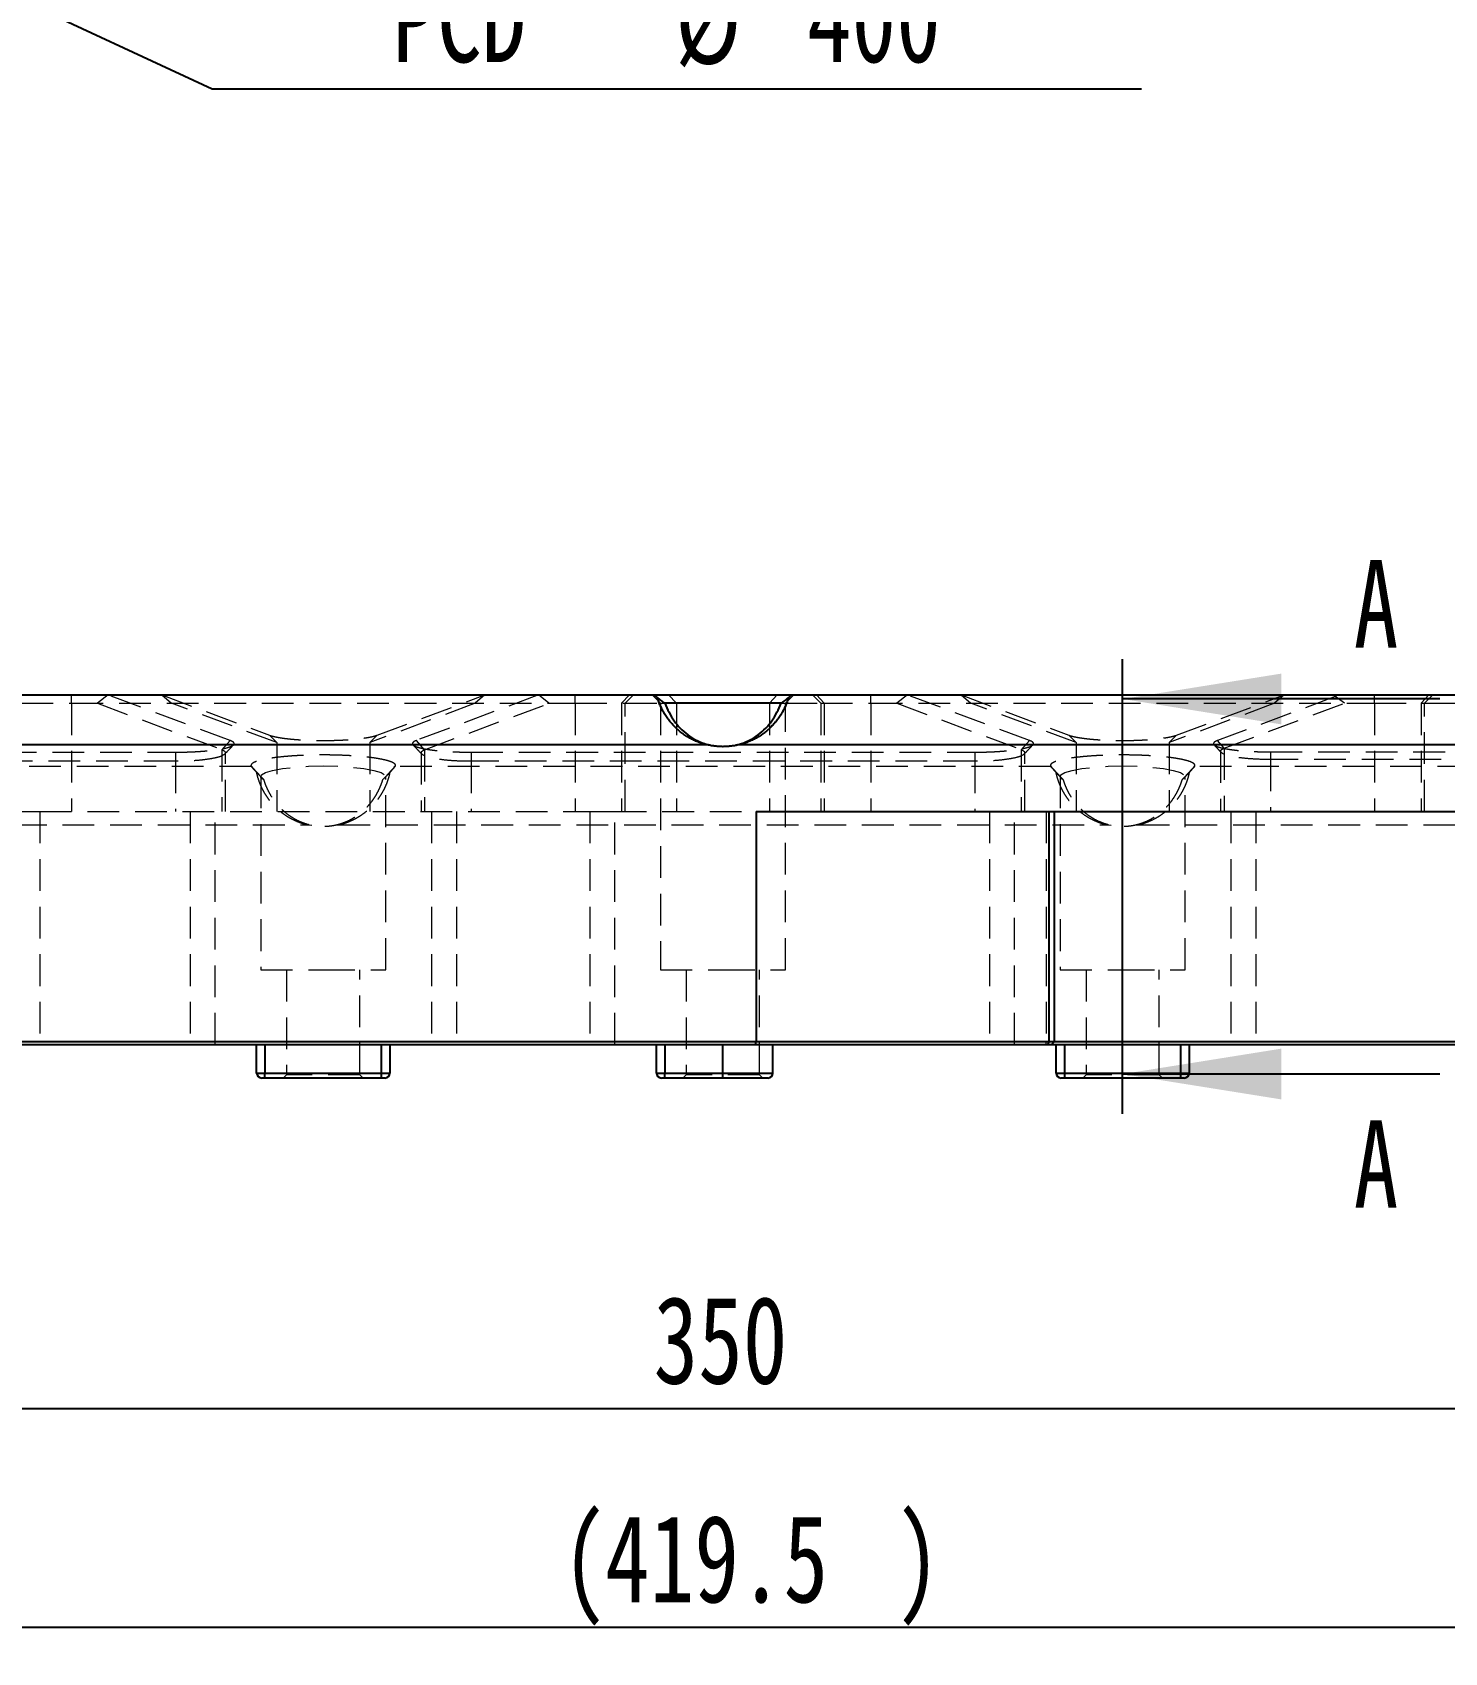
# Model space of a CAD drawing. Header units: millimetres. Extents: x 0 to 420, y 0 to 298.
# Drawn here: x 156.1 to 212.6, y 115.5 to 180.3 of the extents above; entities that cross this region are included whole.
import ezdxf

# ---------------------------------------------------------------- set-up
doc = ezdxf.new("R2010")
doc.units = ezdxf.units.MM
doc.linetypes.add('HIDDEN', pattern=[1.905, 1.27, -0.635])
for name, color, linetype in [('레이어10', 30, 'Continuous'), ('절단면', 230, 'Continuous'), ('치수선', 104, 'Continuous')]:
    doc.layers.add(name, color=color, linetype=linetype)
doc.styles.add('SLDTEXTSTYLE3', font='TXT', dxfattribs={"width": 0.75})
doc.dimstyles.new('SLDDIMSTYLE0', dxfattribs={"dimtxt": 3.5, "dimasz": 3.302, "dimexe": 0, "dimexo": 0.0625, "dimgap": 0.875, "dimtad": 1, "dimdec": 3, "dimlfac": 1.5, "dimrnd": 1e-09, "dimzin": 12, "dimdsep": 46, "dimtxsty": 'SLDTEXTSTYLE3', "dimsah": 1, "dimcen": 0.09, "dimadec": 0, "dimazin": 3, "dimtfac": 1, "dimtdec": 3, "dimtofl": 0, "dimtmove": 0, "dimatfit": 3, "dimfxl": 1, "dimfrac": 2, "dimtolj": 1, "dimtzin": 12, "dimarcsym": 0})
doc.dimstyles.new('SLDDIMSTYLE3', dxfattribs={"dimtxt": 3.5, "dimasz": 3.302, "dimexe": 0, "dimexo": 0.0625, "dimgap": 0.875, "dimtad": 0, "dimtih": 1, "dimtoh": 1, "dimdec": 3, "dimlfac": 1.5, "dimrnd": 1e-09, "dimzin": 12, "dimdsep": 46, "dimtxsty": 'SLDTEXTSTYLE3', "dimblk1": 'NONE', "dimsah": 1, "dimcen": 0, "dimadec": 0, "dimazin": 3, "dimtfac": 1, "dimtdec": 3, "dimtmove": 0, "dimatfit": 3, "dimldrblk": 'NONE', "dimfxl": 1, "dimfrac": 2, "dimtolj": 1, "dimtzin": 12, "dimarcsym": 0})

# ---------------------------------------------------------------- blocks, each defined once
blk = doc.blocks.new('_D')
at = {"layer": '치수선', "transparency": 16777216}
for p, q in [((300.423, 150.017), (300.423, 124.246)), ((67.09, 136.472), (67.09, 124.246)), ((300.423, 125.246), (67.09, 125.246))]:
    blk.add_line(p, q, dxfattribs=at)
for points in [[(67.09, 125.246), (70.392, 124.738), (70.392, 125.754)], [(300.423, 125.246), (297.121, 125.754), (297.121, 124.738)]]:
    blk.add_solid(points, dxfattribs=at)
at = {"layer": '치수선', "transparency": 16777216, "insert": (180.979, 129.758), "char_height": 3.5, "attachment_point": 1, "style": 'SLDTEXTSTYLE3'}
blk.add_mtext('350', dxfattribs=at)
blk = doc.blocks.new('_D_1')
at = {"layer": '레이어10', "transparency": 16777216}
for p, q in [((311.423, 148.159), (311.423, 115.493)), ((31.757, 138.959), (31.757, 115.493)), ((311.423, 116.493), (31.757, 116.493))]:
    blk.add_line(p, q, dxfattribs=at)
for points in [[(31.757, 116.493), (35.059, 115.985), (35.059, 117.001)], [(311.423, 116.493), (308.121, 117.001), (308.121, 115.985)]]:
    blk.add_solid(points, dxfattribs=at)
at = {"layer": '레이어10', "transparency": 16777216, "char_height": 3.5, "attachment_point": 1, "style": 'SLDTEXTSTYLE3'}
for s, insert in [('(', (177.318, 121.004)), (')', (190.677, 121.004)), ('419.5', (179.039, 121.004))]:
    blk.add_mtext(s, dxfattribs=dict(at, insert=insert))
blk = doc.blocks.new('SW_SYMBOL_HOLE_DEPTH')
at = {"layer": '치수선', "color": 0}
for p, q in [((0, 875), (800, 875)), ((400, 875), (400, 75)), ((100, 555), (400, 75)), ((700, 555), (400, 75))]:
    blk.add_line(p, q, dxfattribs=at)
blk = doc.blocks.new('_D_20')
at = {"layer": '치수선', "transparency": 16777216}
for p, q in [((118.427, 198.967), (121.087, 197.73)), ((121.087, 197.73), (163.305, 178.093)), ((163.305, 178.093), (200.504, 178.093))]:
    blk.add_line(p, q, dxfattribs=at)
blk.add_solid([(121.087, 197.73), (123.866, 195.877), (124.295, 196.798)], dxfattribs=at)
at = {"layer": '치수선', "transparency": 16777216, "xscale": 0.004470703125, "yscale": 0.004470703125, "zscale": 0.004470703125}
blk.add_blockref('SW_SYMBOL_HOLE_DEPTH', (184.13, 184.189), dxfattribs=at)
at = {"layer": '치수선', "transparency": 16777216, "char_height": 3.5, "attachment_point": 1, "style": 'SLDTEXTSTYLE3'}
for s, insert in [('%%c', (164.892, 193.825)), ('Hole THRU', (177.949, 193.878)), ('4.4', (170.171, 193.878)), ('%%c', (171.093, 188.215)), ('7.5', (176.372, 188.268)), ('17', (189.131, 188.268)), ('PCD', (170.522, 182.659)), ('%%c', (181.838, 182.605)), ('400', (187.117, 182.659))]:
    blk.add_mtext(s, dxfattribs=dict(at, insert=insert))
blk = doc.blocks.new('_None')

msp = doc.modelspace()

# ---------------------------------------------------------------- linework, layer by layer
at = {"color": 7, "linetype": 'Continuous', "lineweight": 25}
for p, q in [((154.513559, 153.826), (181.002886, 153.826)), ((181.002886, 153.826), (186.510456, 153.826)), ((186.510456, 153.826), (300.423338, 153.826)), ((186.083663, 153.492667), (181.429679, 153.492667)), ((183.145972, 151.826), (153.614888, 151.826)), ((300.423338, 151.826), (184.36737, 151.826)), ((185.090004, 149.159333), (185.090004, 139.959333)), ((185.090004, 149.159333), (300.423338, 149.159333)), ((196.816274, 139.959333), (196.816274, 149.159333)), ((197.02581, 139.959333), (197.02581, 149.159333)), ((153.614888, 139.959333), (185.090004, 139.959333)), ((185.064327, 139.826), (153.614888, 139.826)), ((165.090004, 138.692667), (165.090004, 139.826)), ((165.423338, 139.826), (165.423338, 138.692667)), ((170.090004, 138.692667), (170.090004, 139.826)), ((170.423338, 139.826), (170.423338, 138.692667)), ((181.090004, 138.692667), (181.090004, 139.826)), ((181.423338, 139.826), (181.423338, 138.692667)), ((183.756671, 138.692667), (183.756671, 139.826)), ((185.064327, 139.826), (185.090004, 139.959333)), ((196.766755, 139.826), (185.064327, 139.826)), ((185.090004, 139.959333), (196.816274, 139.959333)), ((185.756671, 138.692667), (185.756671, 139.826)), ((196.766755, 139.826), (196.816274, 139.959333)), ((196.892477, 139.826), (196.766755, 139.826)), ((196.816274, 139.959333), (197.02581, 139.959333)), ((196.892477, 139.826), (197.02581, 139.959333)), ((237.00585, 139.826), (196.892477, 139.826)), ((197.02581, 139.959333), (237.00585, 139.959333)), ((197.090004, 138.692667), (197.090004, 139.826)), ((197.423338, 139.826), (197.423338, 138.692667)), ((202.090004, 138.692667), (202.090004, 139.826)), ((202.423338, 139.826), (202.423338, 138.692667)), ((165.090004, 138.692667), (165.423338, 138.692667)), ((165.423338, 138.492667), (165.290004, 138.492667)), ((165.423338, 138.492667), (165.423338, 138.692667)), ((165.423338, 138.692667), (170.090004, 138.692667)), ((170.090004, 138.492667), (165.423338, 138.492667)), ((170.090004, 138.492667), (170.090004, 138.692667)), ((170.090004, 138.692667), (170.423338, 138.692667)), ((170.223338, 138.492667), (170.090004, 138.492667)), ((181.090004, 138.692667), (181.423338, 138.692667)), ((181.423338, 138.492667), (181.290004, 138.492667)), ((181.423338, 138.492667), (181.423338, 138.692667)), ((181.423338, 138.692667), (183.756671, 138.692667)), ((183.756671, 138.492667), (181.423338, 138.492667)), ((183.756671, 138.492667), (183.756671, 138.692667)), ((183.756671, 138.692667), (185.756671, 138.692667)), ((185.556671, 138.492667), (183.756671, 138.492667)), ((197.090004, 138.692667), (197.423338, 138.692667)), ((197.423338, 138.492667), (197.290004, 138.492667)), ((197.423338, 138.692667), (197.423338, 138.492667)), ((197.423338, 138.692667), (202.090004, 138.692667)), ((202.090004, 138.492667), (197.423338, 138.492667)), ((202.090004, 138.492667), (202.090004, 138.692667)), ((202.090004, 138.692667), (202.423338, 138.692667)), ((202.223338, 138.492667), (202.090004, 138.492667))]:
    msp.add_line(p, q, dxfattribs=at)
at = {"color": 7, "linetype": 'HIDDEN', "lineweight": 18}
for p, q in [((157.680457, 153.492667), (157.680457, 153.826)), ((159.141669, 153.825544), (158.723782, 153.492667)), ((159.141669, 153.825544), (159.140935, 153.826)), ((164.029325, 152.003205), (159.141669, 153.825544)), ((161.287741, 153.826), (161.289455, 153.825544)), ((161.289455, 153.825544), (161.681105, 153.492667)), ((161.289455, 153.825544), (165.598443, 152.218959)), ((169.91579, 152.218925), (174.22624, 153.825548)), ((176.374099, 153.825543), (171.484992, 152.00324)), ((174.22624, 153.825548), (173.834561, 153.492667)), ((174.22624, 153.825548), (174.227939, 153.826)), ((176.374834, 153.826), (176.374099, 153.825543)), ((176.792035, 153.492667), (176.374099, 153.825543)), ((177.837048, 153.492667), (177.837048, 153.826)), ((179.700203, 153.492667), (180.010729, 153.826)), ((179.837048, 153.492667), (180.170381, 153.826)), ((180.923338, 153.826), (181.256671, 153.492667)), ((181.893516, 153.492667), (181.58299, 153.826)), ((185.619826, 153.492667), (185.930352, 153.826)), ((186.256671, 153.492667), (186.590004, 153.826)), ((187.342961, 153.826), (187.676294, 153.492667)), ((187.813139, 153.492667), (187.502613, 153.826)), ((189.676294, 153.492667), (189.676294, 153.826)), ((191.139243, 153.825543), (190.721307, 153.492667)), ((191.139243, 153.825543), (191.138508, 153.826)), ((196.02835, 152.00324), (191.139243, 153.825543)), ((193.285403, 153.826), (193.287119, 153.825543)), ((193.287119, 153.825543), (193.678806, 153.492667)), ((193.287119, 153.825543), (197.598046, 152.218743)), ((201.915296, 152.218743), (206.226223, 153.825543)), ((208.26796, 153.759597), (203.549397, 152.00086)), ((206.226223, 153.825543), (205.834536, 153.492667)), ((206.226223, 153.825543), (206.227939, 153.826)), ((208.374834, 153.826), (208.26796, 153.759597)), ((208.636586, 153.492667), (208.26796, 153.759597)), ((209.837048, 153.492667), (209.837048, 153.826)), ((211.700203, 153.492667), (212.010729, 153.826)), ((211.837048, 153.492667), (212.170381, 153.826)), ((155.680457, 153.492667), (157.680457, 153.492667)), ((157.680457, 153.492667), (157.680457, 149.159333)), ((157.680457, 153.492667), (177.837048, 153.492667)), ((158.723782, 153.492667), (163.70117, 151.636873)), ((165.893928, 151.921937), (161.681105, 153.492667)), ((173.834561, 153.492667), (169.620317, 151.921903)), ((171.813139, 151.636896), (176.792035, 153.492667)), ((177.837048, 153.492667), (179.837048, 153.492667)), ((177.837048, 153.492667), (177.837048, 149.159333)), ((179.700203, 153.492667), (179.700203, 149.159333)), ((179.837048, 153.492667), (181.256671, 153.492667)), ((179.837048, 149.159333), (179.837048, 153.492667)), ((181.256671, 153.492667), (181.429679, 153.492667)), ((181.256671, 153.492667), (181.256671, 142.826)), ((181.893516, 153.492667), (181.893516, 149.159333)), ((185.619826, 153.492667), (185.619826, 149.159333)), ((186.083663, 153.492667), (186.256671, 153.492667)), ((186.256671, 153.492667), (187.676294, 153.492667)), ((186.256671, 142.826), (186.256671, 153.492667)), ((187.676294, 153.492667), (189.676294, 153.492667)), ((187.676294, 153.492667), (187.676294, 149.159333)), ((187.813139, 153.492667), (187.813139, 149.159333)), ((189.676294, 153.492667), (189.676294, 149.159333)), ((189.676294, 153.492667), (209.837048, 153.492667)), ((190.721307, 153.492667), (195.700203, 151.636896)), ((197.893516, 151.921729), (193.678806, 153.492667)), ((205.834536, 153.492667), (201.619826, 151.921729)), ((203.813139, 151.694836), (208.636586, 153.492667)), ((209.837048, 153.492667), (211.837048, 153.492667)), ((209.837048, 153.492667), (209.837048, 149.159333)), ((211.700203, 153.492667), (211.700203, 149.159333)), ((211.837048, 153.492667), (213.893516, 153.492667)), ((211.837048, 149.159333), (211.837048, 153.492667)), ((164.029325, 152.003205), (163.70117, 151.636873)), ((165.598443, 152.218959), (165.893928, 151.921937)), ((165.893928, 151.921937), (165.893928, 149.159333)), ((169.91579, 152.218925), (169.620317, 151.921903)), ((169.620317, 151.921903), (169.620317, 149.159333)), ((171.813139, 151.636896), (171.484992, 152.00324)), ((196.02835, 152.00324), (195.700203, 151.636896)), ((197.598046, 152.218743), (197.893516, 151.921729)), ((197.893516, 151.921729), (197.893516, 149.159333)), ((201.915296, 152.218743), (201.619826, 151.921729)), ((201.619826, 151.921729), (201.619826, 149.159333)), ((203.813139, 151.694836), (203.549397, 152.00086)), ((141.675405, 151.536711), (161.837937, 151.536711)), ((161.837937, 151.170378), (141.675405, 151.170378)), ((161.837937, 151.536711), (161.837937, 151.170378)), ((161.837937, 151.170378), (161.837937, 149.159333)), ((163.70117, 151.636873), (163.70117, 149.159333)), ((163.837937, 149.159333), (163.837937, 151.512503)), ((171.676294, 151.512492), (171.676294, 149.159333)), ((171.813139, 151.636896), (171.813139, 149.159333)), ((173.676294, 151.53671), (173.676294, 151.170367)), ((173.676294, 151.53671), (193.837048, 151.53671)), ((173.676294, 151.170367), (173.676294, 149.159333)), ((193.837048, 151.170367), (173.676294, 151.170367)), ((193.837048, 151.53671), (193.837048, 151.170367)), ((193.837048, 151.170367), (193.837048, 149.159333)), ((195.700203, 151.636896), (195.700203, 149.159333)), ((195.837048, 149.159333), (195.837048, 151.512492)), ((203.676294, 151.574089), (203.676294, 149.159333)), ((203.813139, 151.694836), (203.813139, 149.159333)), ((205.676294, 151.548042), (205.676294, 151.242019)), ((205.676294, 151.548042), (225.837048, 151.548042)), ((205.676294, 151.242019), (205.676294, 149.159333)), ((225.837048, 151.242019), (205.676294, 151.242019)), ((164.874373, 150.966426), (138.638969, 150.966426)), ((165.256671, 150.56228), (165.256671, 142.826)), ((170.256671, 142.826), (170.256671, 150.562376)), ((196.874373, 150.966426), (170.638969, 150.966426)), ((197.256671, 150.56228), (197.256671, 142.826)), ((202.256671, 142.826), (202.256671, 150.562376)), ((228.874373, 150.966426), (202.638969, 150.966426)), ((136.36737, 148.626), (167.145972, 148.626)), ((155.411, 149.159333), (156.411, 149.159333)), ((156.411, 149.159333), (156.411, 139.826)), ((156.411, 149.159333), (178.423338, 149.159333)), ((162.423338, 149.159333), (162.423338, 139.826)), ((163.423338, 139.826), (163.423338, 149.159333)), ((167.145972, 148.626), (167.295509, 148.609138)), ((168.217258, 148.608988), (168.36737, 148.626)), ((168.36737, 148.626), (199.145972, 148.626)), ((172.090004, 149.159333), (172.090004, 139.826)), ((173.090004, 149.159333), (173.090004, 139.826)), ((178.423338, 149.159333), (178.423338, 139.826)), ((178.423338, 149.159333), (179.423338, 149.159333)), ((179.423338, 149.159333), (185.090004, 149.159333)), ((179.423338, 139.826), (179.423338, 149.159333)), ((194.423338, 149.159333), (194.423338, 139.826)), ((195.423338, 139.826), (195.423338, 149.159333)), ((196.692477, 149.159333), (196.692477, 139.959333)), ((199.145972, 148.626), (199.295509, 148.609138)), ((200.217258, 148.608988), (200.36737, 148.626)), ((200.36737, 148.626), (231.145972, 148.626)), ((204.090004, 149.159333), (204.090004, 139.826)), ((205.090004, 149.159333), (205.090004, 139.826)), ((165.256671, 142.826), (167.756671, 142.826)), ((166.290004, 142.826), (166.290004, 138.626)), ((167.756671, 142.826), (170.256671, 142.826)), ((169.223338, 138.626), (169.223338, 142.826)), ((181.256671, 142.826), (183.756671, 142.826)), ((182.290004, 142.826), (182.290004, 138.626)), ((183.756671, 142.826), (186.256671, 142.826)), ((185.223338, 138.626), (185.223338, 142.826)), ((197.256671, 142.826), (199.756671, 142.826)), ((198.290004, 142.826), (198.290004, 138.626)), ((199.756671, 142.826), (202.256671, 142.826)), ((201.223338, 138.626), (201.223338, 142.826)), ((165.423338, 138.692667), (165.423338, 139.826)), ((170.090004, 139.826), (170.090004, 138.692667)), ((181.423338, 138.692667), (181.423338, 139.826)), ((183.756671, 138.692667), (183.756671, 139.826)), ((196.692477, 139.826), (196.692477, 139.959333)), ((197.423338, 138.692667), (197.423338, 139.826)), ((202.090004, 139.826), (202.090004, 138.692667)), ((165.423338, 138.692667), (165.090004, 138.692667)), ((165.423338, 138.692667), (165.423338, 138.492667)), ((170.090004, 138.692667), (165.423338, 138.692667)), ((166.290004, 138.626), (166.156671, 138.492667)), ((169.223338, 138.626), (166.290004, 138.626)), ((169.356671, 138.492667), (169.223338, 138.626)), ((170.423338, 138.692667), (170.090004, 138.692667)), ((170.090004, 138.692667), (170.090004, 138.492667)), ((181.423338, 138.692667), (181.090004, 138.692667)), ((181.423338, 138.692667), (181.423338, 138.492667)), ((183.756671, 138.692667), (181.423338, 138.692667)), ((182.290004, 138.626), (182.156671, 138.492667)), ((185.223338, 138.626), (182.290004, 138.626)), ((183.756671, 138.492667), (183.756671, 138.692667)), ((185.756671, 138.692667), (183.756671, 138.692667)), ((185.356671, 138.492667), (185.223338, 138.626)), ((197.423338, 138.692667), (197.090004, 138.692667)), ((197.423338, 138.692667), (197.423338, 138.492667)), ((202.090004, 138.692667), (197.423338, 138.692667)), ((198.290004, 138.626), (198.156671, 138.492667)), ((201.223338, 138.626), (198.290004, 138.626)), ((201.356671, 138.492667), (201.223338, 138.626)), ((202.423338, 138.692667), (202.090004, 138.692667)), ((202.090004, 138.492667), (202.090004, 138.692667))]:
    msp.add_line(p, q, dxfattribs=at)
at = {"color": 7, "linetype": 'HIDDEN', "lineweight": 18, "flags": 128}
for points in [[(165.268324, 150.553736), (165.285481, 150.626094), (165.442913, 150.721807), (165.729126, 150.808645), (166.128191, 150.881776), (166.617896, 150.937129), (167.170984, 150.971624), (167.756671, 150.983339), (168.342358, 150.971624), (168.895446, 150.937129), (169.385151, 150.881776), (169.784216, 150.808645), (170.070429, 150.721807), (170.227861, 150.626094), (170.255249, 150.576563), (170.25375, 150.542039), (170.250164, 150.532021), (170.247749, 150.526834), (170.128985, 150.429552), (170.128985, 150.429552)], [(197.268324, 150.553736), (197.285481, 150.626094), (197.442913, 150.721807), (197.729126, 150.808645), (198.128191, 150.881776), (198.617896, 150.937129), (199.170984, 150.971624), (199.756671, 150.983339), (200.342358, 150.971624), (200.895446, 150.937129), (201.385151, 150.881776), (201.784216, 150.808645), (202.070429, 150.721807), (202.227861, 150.626094), (202.255249, 150.576563), (202.25375, 150.542039), (202.250164, 150.532021), (202.247749, 150.526834), (202.128985, 150.429552), (202.128985, 150.429552)]]:
    msp.add_lwpolyline(points, dxfattribs=at)
at = {"color": 7, "linetype": 'Continuous', "lineweight": 25}
for centre, start, end in [((165.290004, 138.692667), 180, 270), ((170.223338, 138.692667), 270, 0), ((181.290004, 138.692667), 180, 270), ((185.556671, 138.692667), 270, 0), ((197.290004, 138.692667), 180, 270), ((202.223338, 138.692667), 270, 0)]:
    msp.add_arc(centre, 0.2, start, end, dxfattribs=at)
for points in [[(181.129903, 153.728368), (181.087018, 153.760553), (181.044687, 153.793111), (181.002886, 153.826)], [(186.510456, 153.826), (186.468655, 153.793111), (186.426324, 153.760553), (186.383439, 153.728368)]]:
    msp.add_open_spline(points, degree=3, dxfattribs=at)
for points, knots in [([(183.145972, 151.826), (183.11648, 151.833053), (183.057287, 151.84721), (182.969931, 151.872044), (182.883315, 151.89958), (182.768569, 151.940369), (182.627699, 151.99857), (182.464587, 152.07904), (182.307214, 152.170135), (182.156277, 152.271448), (182.012427, 152.382528), (181.876291, 152.502883), (181.748458, 152.631982), (181.629485, 152.769256), (181.51989, 152.914102), (181.420145, 153.065881), (181.3307, 153.223929), (181.251896, 153.387544), (181.195699, 153.527551), (181.156042, 153.641634), (181.138631, 153.699407), (181.129903, 153.728368)], [0, 0, 0, 0, 0.026562029, 0.053312023, 0.080301199, 0.107579424, 0.162871313, 0.219352359, 0.27712221, 0.336252168, 0.396785507, 0.458738621, 0.522102751, 0.586845717, 0.652913657, 0.720233242, 0.788713795, 0.8582492, 0.928719767, 0.964267919, 1, 1, 1, 1]), ([(181.429679, 153.492667), (181.380518, 153.530884), (181.278691, 153.610045), (181.180624, 153.688032), (181.129903, 153.728368)], [0, 0, 0, 0, 0.48278103, 1, 1, 1, 1]), ([(186.383439, 153.728368), (186.374718, 153.699433), (186.357306, 153.64166), (186.317654, 153.527577), (186.261445, 153.387544), (186.182642, 153.223929), (186.093197, 153.065881), (185.993452, 152.914102), (185.883857, 152.769256), (185.764884, 152.631982), (185.637051, 152.502883), (185.500914, 152.382528), (185.357066, 152.271448), (185.206127, 152.170134), (185.04876, 152.079041), (184.908289, 152.009745), (184.79628, 151.961646), (184.707609, 151.927022), (184.625989, 151.898213), (184.539265, 151.870871), (184.456085, 151.847219), (184.396866, 151.833055), (184.36737, 151.826)], [0, 0, 0, 0, 0.035699514, 0.071279427, 0.141749208, 0.211283838, 0.279763628, 0.347082462, 0.413149665, 0.47789191, 0.541255333, 0.603207756, 0.66374042, 0.722869719, 0.780638926, 0.837119342, 0.86885828, 0.892422011, 0.923537346, 0.946663934, 0.973434595, 1, 1, 1, 1]), ([(186.383439, 153.728368), (186.332718, 153.688032), (186.234651, 153.610045), (186.132824, 153.530884), (186.083663, 153.492667)], [0, 0, 0, 0, 0.51721897, 1, 1, 1, 1]), ([(181.429679, 153.492667), (181.537129, 153.251291), (181.741804, 152.791513), (182.29235, 152.231197), (182.846606, 151.909533), (183.20522, 151.829639), (183.299809, 151.808566)], [0, 0, 0, 0, 0.3337553511, 0.6357456266, 0.9039231838, 1, 1, 1, 1]), ([(184.21417, 151.808725), (184.308542, 151.829754), (184.666933, 151.909613), (185.220986, 152.231207), (185.77154, 152.79151), (185.976213, 153.25129), (186.083663, 153.492667)], [0, 0, 0, 0, 0.095879099, 0.364115315, 0.666171646, 1, 1, 1, 1]), ([(184.36737, 151.826), (184.34217, 151.820683), (184.291801, 151.810056), (184.190555, 151.791759), (184.063222, 151.773426), (183.909451, 151.759941), (183.755398, 151.755445), (183.601738, 151.760065), (183.448901, 151.77368), (183.296739, 151.795175), (183.196294, 151.815711), (183.145972, 151.826)], [0, 0, 0, 0, 0.062740762, 0.125403214, 0.250620533, 0.376000448, 0.501247924, 0.625864487, 0.750282782, 0.87489289, 1, 1, 1, 1])]:
    msp.add_open_spline(points, degree=3, knots=knots, dxfattribs=at)
at = {"color": 7, "linetype": 'HIDDEN', "lineweight": 18}
for points, knots in [([(161.837937, 151.536711), (161.869622, 151.536765), (161.933026, 151.536872), (162.028077, 151.537745), (162.138612, 151.539368), (162.264239, 151.542164), (162.450424, 151.548004), (162.678147, 151.558381), (162.938838, 151.575545), (163.183329, 151.597175), (163.407992, 151.622953), (163.609529, 151.652499), (163.784973, 151.685376), (163.931743, 151.721101), (164.047683, 151.759147), (164.13109, 151.798955), (164.180735, 151.839939), (164.195903, 151.881492), (164.179583, 151.91609), (164.14939, 151.943441), (164.118047, 151.963714), (164.078921, 151.983719), (164.045853, 151.996711), (164.029325, 152.003205)], [0, 0, 0, 0, 0.0206817008, 0.0413851346, 0.0621450034, 0.0931964024, 0.1243040321, 0.1864709386, 0.2486907551, 0.3109761257, 0.3733358143, 0.4357742004, 0.4982910376, 0.5608814851, 0.6235364064, 0.6862429149, 0.7489851312, 0.8117451091, 0.8745038751, 0.9058364875, 0.9372709311, 0.9686448555, 1, 1, 1, 1]), ([(163.816055, 151.462051), (163.874991, 151.524077), (163.992818, 151.648081), (164.111044, 151.772232), (164.170134, 151.834284)], [0, 0, 0, 0, 0.500193175, 1, 1, 1, 1]), ([(165.598443, 152.218959), (165.612973, 152.213763), (165.642022, 152.203375), (165.692364, 152.188205), (165.756639, 152.17093), (165.838634, 152.151887), (165.941551, 152.131529), (166.054686, 152.112351), (166.177356, 152.094457), (166.308905, 152.07795), (166.44857, 152.06292), (166.59559, 152.049454), (166.749119, 152.037625), (166.908314, 152.027503), (167.072266, 152.01914), (167.240069, 152.012588), (167.410769, 152.007879), (167.583416, 152.005045), (167.757037, 152.004095), (167.930659, 152.005042), (168.103309, 152.007874), (168.274012, 152.01258), (168.441819, 152.019129), (168.605778, 152.02749), (168.76498, 152.037609), (168.918518, 152.049436), (169.065547, 152.062899), (169.205224, 152.077928), (169.336785, 152.094432), (169.459469, 152.112325), (169.572616, 152.131501), (169.675552, 152.151857), (169.767779, 152.173273), (169.835074, 152.191911), (169.883357, 152.207211), (169.904972, 152.215018), (169.91579, 152.218925)], [0, 0, 0, 0, 0.020934491, 0.041852156, 0.062804575, 0.094172126, 0.125516934, 0.156837869, 0.188134376, 0.219406405, 0.250654498, 0.281879691, 0.313083579, 0.344268198, 0.375436058, 0.406590016, 0.437733269, 0.46886924, 0.500001531, 0.531133819, 0.562269782, 0.593413022, 0.624566962, 0.6557348, 0.686919394, 0.718123253, 0.749348414, 0.780596473, 0.811868467, 0.84316494, 0.87448584, 0.905830615, 0.937198134, 0.968586828, 0.984279256, 1, 1, 1, 1]), ([(171.484992, 152.00324), (171.473814, 151.998926), (171.451444, 151.990294), (171.422485, 151.977097), (171.392693, 151.961528), (171.364933, 151.943489), (171.334655, 151.91614), (171.318329, 151.881522), (171.333466, 151.839966), (171.383094, 151.798979), (171.466486, 151.759168), (171.582417, 151.721119), (171.729182, 151.685391), (171.904624, 151.65251), (172.106163, 151.622962), (172.330833, 151.597181), (172.575334, 151.575548), (172.836037, 151.558381), (173.063656, 151.548013), (173.24985, 151.542162), (173.391105, 151.53904), (173.533477, 151.537071), (173.628693, 151.536831), (173.676294, 151.53671)], [0, 0, 0, 0, 0.020873511, 0.04177365, 0.062734153, 0.094089206, 0.125501187, 0.188259943, 0.251019925, 0.313762156, 0.376468689, 0.439123639, 0.501714117, 0.564230984, 0.626669397, 0.689029107, 0.751314493, 0.81353432, 0.875701231, 0.906730254, 0.937860263, 0.968934926, 1, 1, 1, 1]), ([(171.344084, 151.834291), (171.403175, 151.772238), (171.521403, 151.648082), (171.639232, 151.524075), (171.69817, 151.462047)], [0, 0, 0, 0, 0.499806805, 1, 1, 1, 1]), ([(193.837048, 151.53671), (193.868735, 151.536764), (193.932143, 151.536871), (194.027199, 151.537744), (194.137741, 151.539367), (194.263374, 151.542164), (194.44957, 151.548005), (194.677305, 151.558382), (194.938008, 151.575548), (195.182509, 151.597181), (195.407179, 151.622962), (195.608718, 151.65251), (195.78416, 151.685391), (195.930925, 151.721119), (196.046856, 151.759168), (196.130248, 151.798979), (196.179874, 151.839966), (196.195019, 151.881522), (196.178676, 151.916121), (196.148464, 151.943473), (196.117106, 151.963747), (196.077963, 151.983753), (196.044884, 151.996745), (196.02835, 152.00324)], [0, 0, 0, 0, 0.020681698, 0.041385128, 0.062144997, 0.093196396, 0.12430402, 0.186470922, 0.248690739, 0.310976116, 0.373335817, 0.435774221, 0.498291079, 0.560881548, 0.623536489, 0.686243011, 0.748985234, 0.811745206, 0.874503954, 0.905836553, 0.937270978, 0.968644885, 1, 1, 1, 1]), ([(195.815172, 151.462047), (195.87411, 151.524075), (195.991939, 151.648082), (196.110167, 151.772238), (196.169258, 151.834291)], [0, 0, 0, 0, 0.500193195, 1, 1, 1, 1]), ([(197.598046, 152.218743), (197.61258, 152.213547), (197.641635, 152.20316), (197.691985, 152.187992), (197.75627, 152.170719), (197.838274, 152.151678), (197.941199, 152.131322), (198.054341, 152.112147), (198.177016, 152.094255), (198.308569, 152.07775), (198.448236, 152.062722), (198.595256, 152.049259), (198.748784, 152.037432), (198.907977, 152.027312), (199.071926, 152.018951), (199.239723, 152.012401), (199.410417, 152.007694), (199.583058, 152.004861), (199.756671, 152.003914), (199.930284, 152.004861), (200.102925, 152.007694), (200.273619, 152.012401), (200.441416, 152.018951), (200.605365, 152.027312), (200.764558, 152.037432), (200.918086, 152.049259), (201.065106, 152.062722), (201.204773, 152.07775), (201.336326, 152.094255), (201.459002, 152.112147), (201.572142, 152.131322), (201.675071, 152.151678), (201.767292, 152.173093), (201.834584, 152.19173), (201.882864, 152.207029), (201.904479, 152.214836), (201.915296, 152.218743)], [0, 0, 0, 0, 0.0209344779, 0.0418521322, 0.0628045365, 0.094172066, 0.1255168519, 0.1568377645, 0.1881342508, 0.2194062596, 0.250654334, 0.281879511, 0.3130833859, 0.3442679957, 0.3754358489, 0.4065898029, 0.4377330562, 0.4688690307, 0.5000013273, 0.531133624, 0.5622695985, 0.5934128517, 0.6245668057, 0.6557346589, 0.6869192688, 0.7181231436, 0.7493483207, 0.780596395, 0.8118684039, 0.8431648902, 0.8744858027, 0.9058305887, 0.9371981181, 0.9685868207, 0.9842792508, 1, 1, 1, 1]), ([(203.549397, 152.00086), (203.538548, 151.996674), (203.516836, 151.988295), (203.488728, 151.975486), (203.459812, 151.960375), (203.432868, 151.942866), (203.403479, 151.91632), (203.387633, 151.882719), (203.402325, 151.842385), (203.450494, 151.802603), (203.531436, 151.763962), (203.643958, 151.727031), (203.78641, 151.692353), (203.956696, 151.660439), (204.152312, 151.631759), (204.370378, 151.606736), (204.607693, 151.585739), (204.860733, 151.569077), (205.081661, 151.559013), (205.262382, 151.553334), (205.399485, 151.550304), (205.537674, 151.548393), (205.630091, 151.548159), (205.676294, 151.548042)], [0, 0, 0, 0, 0.0208729763, 0.0417731154, 0.0627341503, 0.0940880013, 0.1255011842, 0.1882599405, 0.2510199223, 0.313762154, 0.3764686861, 0.4391236363, 0.5017141147, 0.5642309818, 0.6266693946, 0.6890291048, 0.7513144912, 0.8135343174, 0.8757012284, 0.9067290625, 0.9378602611, 0.968934333, 1, 1, 1, 1]), ([(203.411558, 151.838082), (203.459, 151.78634), (203.553915, 151.682825), (203.648584, 151.579409), (203.695933, 151.527684)], [0, 0, 0, 0, 0.49984408, 1, 1, 1, 1]), ([(163.810736, 151.463499), (163.78438, 151.439688), (163.727917, 151.388678), (163.50416, 151.317773), (163.183779, 151.254728), (162.781304, 151.207261), (162.32405, 151.176242), (161.999886, 151.172332), (161.837937, 151.170378)], [0, 0, 0, 0, 0.149780044, 0.320867229, 0.491405347, 0.661355946, 0.830816748, 1, 1, 1, 1]), ([(163.70117, 151.636873), (163.75387, 151.610381), (163.834619, 151.569789), (163.826197, 151.527272), (163.823271, 151.512503)], [0, 0, 0, 0, 0.652645771, 1, 1, 1, 1]), ([(170.638969, 150.966426), (170.641657, 150.971265), (170.647035, 150.980944), (170.650715, 150.995509), (170.65126, 151.012502), (170.646008, 151.031926), (170.627797, 151.060947), (170.585616, 151.096916), (170.504551, 151.139064), (170.393886, 151.179765), (170.254814, 151.218579), (170.088827, 151.255088), (169.897714, 151.288899), (169.683533, 151.319647), (169.448589, 151.347001), (169.195412, 151.370666), (168.926727, 151.390387), (168.64543, 151.40595), (168.354554, 151.417188), (168.057233, 151.42398), (167.756671, 151.426252), (167.456109, 151.42398), (167.158788, 151.417188), (166.867912, 151.40595), (166.586615, 151.390387), (166.31793, 151.370666), (166.064753, 151.347001), (165.829809, 151.319647), (165.615628, 151.288899), (165.424515, 151.255088), (165.258528, 151.218579), (165.119455, 151.179765), (165.008793, 151.139064), (164.92772, 151.096916), (164.885583, 151.060965), (164.867311, 151.031943), (164.861545, 151.010103), (164.863004, 150.988228), (164.870582, 150.973697), (164.874373, 150.966426)], [0, 0, 0, 0, 0.010466849, 0.0209343764, 0.0314148495, 0.0471011169, 0.0628269163, 0.094220777, 0.1256002047, 0.1569592254, 0.1882927184, 0.2195966353, 0.2508681954, 0.2821060076, 0.3133101437, 0.3444821106, 0.3756247941, 0.4067423526, 0.4378400418, 0.4689239956, 0.5000009327, 0.5310778697, 0.5621618235, 0.5932595127, 0.6243770712, 0.6555197547, 0.6866917217, 0.7178958577, 0.7491336699, 0.78040523, 0.8117091469, 0.8430426399, 0.8744016606, 0.9057810884, 0.937174949, 0.9528628242, 0.9685870158, 0.9842822084, 1, 1, 1, 1]), ([(171.69096, 151.512492), (171.688038, 151.527272), (171.679629, 151.569801), (171.760422, 151.610404), (171.813139, 151.636896)], [0, 0, 0, 0, 0.347506494, 1, 1, 1, 1]), ([(173.676294, 151.170367), (173.514336, 151.17232), (173.190154, 151.176231), (172.732878, 151.207253), (172.33039, 151.254725), (172.010009, 151.317777), (171.786279, 151.388682), (171.729841, 151.439688), (171.7035, 151.463494)], [0, 0, 0, 0, 0.169190264, 0.33865812, 0.50861584, 0.679161141, 0.850255543, 1, 1, 1, 1]), ([(195.809842, 151.463494), (195.783501, 151.439688), (195.727063, 151.388682), (195.503333, 151.317777), (195.182952, 151.254725), (194.780464, 151.207253), (194.323188, 151.176231), (193.999006, 151.17232), (193.837048, 151.170367)], [0, 0, 0, 0, 0.149744457, 0.320838859, 0.49138416, 0.66134188, 0.830809736, 1, 1, 1, 1]), ([(195.700203, 151.636896), (195.75292, 151.610404), (195.833713, 151.569801), (195.825304, 151.527272), (195.822382, 151.512492)], [0, 0, 0, 0, 0.652493506, 1, 1, 1, 1]), ([(202.638969, 150.966426), (202.641657, 150.971265), (202.647035, 150.980944), (202.650715, 150.995509), (202.65126, 151.012502), (202.646008, 151.031926), (202.627797, 151.060947), (202.585616, 151.096916), (202.504551, 151.139064), (202.393886, 151.179765), (202.254814, 151.218579), (202.088827, 151.255088), (201.897714, 151.288899), (201.683533, 151.319647), (201.448589, 151.347001), (201.195412, 151.370666), (200.926727, 151.390387), (200.64543, 151.40595), (200.354554, 151.417188), (200.057233, 151.42398), (199.756671, 151.426252), (199.456109, 151.42398), (199.158788, 151.417188), (198.867912, 151.40595), (198.586615, 151.390387), (198.31793, 151.370666), (198.064753, 151.347001), (197.829809, 151.319647), (197.615628, 151.288899), (197.424515, 151.255088), (197.258528, 151.218579), (197.119455, 151.179765), (197.008793, 151.139064), (196.92772, 151.096916), (196.885583, 151.060965), (196.867311, 151.031943), (196.861545, 151.010103), (196.863004, 150.988228), (196.870582, 150.973697), (196.874373, 150.966426)], [0, 0, 0, 0, 0.010466849, 0.020934376, 0.031414849, 0.047101117, 0.062826916, 0.094220777, 0.125600205, 0.156959225, 0.188292718, 0.219596635, 0.250868195, 0.282106008, 0.313310144, 0.344482111, 0.375624794, 0.406742353, 0.437840042, 0.468923996, 0.500000933, 0.53107787, 0.562161823, 0.593259513, 0.624377071, 0.655519755, 0.686691722, 0.717895858, 0.74913367, 0.78040523, 0.811709147, 0.84304264, 0.874401661, 0.905781088, 0.937174949, 0.952862824, 0.968587016, 0.984282208, 1, 1, 1, 1]), ([(203.69096, 151.574089), (203.688038, 151.588434), (203.67963, 151.629715), (203.760422, 151.669123), (203.813139, 151.694836)], [0, 0, 0, 0, 0.347495308, 1, 1, 1, 1]), ([(205.676294, 151.242019), (205.514339, 151.243915), (205.190179, 151.24771), (204.732906, 151.277817), (204.330458, 151.323894), (204.009913, 151.385084), (203.784256, 151.454694), (203.727108, 151.505055), (203.699931, 151.529005)], [0, 0, 0, 0, 0.168339328, 0.336938875, 0.505997685, 0.675607472, 0.84573225, 1, 1, 1, 1]), ([(164.862697, 150.999566), (164.92845, 150.92524), (165.059992, 150.77655), (165.191457, 150.627976), (165.257206, 150.553669)], [0, 0, 0, 0, 0.499871541, 1, 1, 1, 1]), ([(164.874373, 150.966426), (164.907496, 150.927654), (164.973109, 150.850852), (165.043, 150.775962), (165.077607, 150.738879)], [0, 0, 0, 0, 0.504834226, 1, 1, 1, 1]), ([(165.384359, 150.429552), (165.350037, 150.462828), (165.280078, 150.530656), (165.1775, 150.633816), (165.111313, 150.703429), (165.077607, 150.738879)], [0, 0, 0, 0, 0.320939508, 0.654186773, 1, 1, 1, 1]), ([(165.077607, 150.738879), (165.084513, 150.707127), (165.098304, 150.643722), (165.131562, 150.518219), (165.181012, 150.363747), (165.253746, 150.182673), (165.339152, 150.007219), (165.436857, 149.838285), (165.546355, 149.676725), (165.667099, 149.523357), (165.798482, 149.378961), (165.939849, 149.24427), (166.090485, 149.119972), (166.22765, 149.022351), (166.338615, 148.952497), (166.450597, 148.887477), (166.590303, 148.815492), (166.745132, 148.74925), (166.868298, 148.704591), (166.961328, 148.674644), (167.050618, 148.64888), (167.114276, 148.633606), (167.145972, 148.626)], [0, 0, 0, 0, 0.035696191, 0.071281909, 0.141870706, 0.21161094, 0.280352839, 0.347960647, 0.414315406, 0.479317685, 0.542889993, 0.604979472, 0.665560922, 0.724639023, 0.757741345, 0.782261533, 0.838476691, 0.893401152, 0.92426664, 0.947188719, 0.973704338, 1, 1, 1, 1]), ([(165.384357, 150.429552), (165.374824, 150.434562), (165.355264, 150.44484), (165.329773, 150.460872), (165.304616, 150.479458), (165.281493, 150.501527), (165.26874, 150.51972), (165.263959, 150.530294), (165.263176, 150.532025)], [0, 0, 0, 0, 0.1505433439, 0.3088848564, 0.4750248338, 0.6964573844, 0.9503160306, 1, 1, 1, 1]), ([(168.36737, 148.626), (168.403591, 148.63475), (168.476386, 148.652335), (168.601536, 148.689512), (168.75156, 148.742079), (168.896606, 148.804191), (169.012508, 148.861592), (169.102496, 148.910223), (169.182676, 148.957339), (169.293078, 149.027608), (169.422858, 149.119973), (169.573493, 149.24427), (169.71486, 149.378961), (169.846243, 149.523357), (169.966987, 149.676725), (170.076485, 149.838285), (170.17419, 150.007219), (170.259596, 150.182673), (170.33233, 150.363747), (170.381773, 150.518201), (170.415037, 150.643704), (170.428826, 150.707109), (170.435735, 150.738879)], [0, 0, 0, 0, 0.030068592, 0.060429201, 0.10658939, 0.161513698, 0.193477312, 0.217740672, 0.250491064, 0.275362982, 0.334440919, 0.395022201, 0.457111506, 0.520683638, 0.585685736, 0.65204031, 0.71964793, 0.788389638, 0.858129678, 0.928718279, 0.964283766, 1, 1, 1, 1]), ([(170.435735, 150.738879), (170.410435, 150.712181), (170.360524, 150.659514), (170.283537, 150.581195), (170.2068, 150.504808), (170.154676, 150.454399), (170.128983, 150.429552)], [0, 0, 0, 0, 0.260551437, 0.513994339, 0.760442272, 1, 1, 1, 1]), ([(170.256136, 150.553669), (170.321885, 150.627976), (170.45335, 150.77655), (170.584891, 150.92524), (170.650645, 150.999566)], [0, 0, 0, 0, 0.500128459, 1, 1, 1, 1]), ([(170.435735, 150.738879), (170.470342, 150.775962), (170.540233, 150.850852), (170.605846, 150.927654), (170.638969, 150.966426)], [0, 0, 0, 0, 0.49516577, 1, 1, 1, 1]), ([(196.862697, 150.999566), (196.92845, 150.92524), (197.059992, 150.77655), (197.191457, 150.627976), (197.257206, 150.553669)], [0, 0, 0, 0, 0.499871541, 1, 1, 1, 1]), ([(196.874373, 150.966426), (196.907496, 150.927654), (196.973109, 150.850852), (197.043, 150.775962), (197.077607, 150.738879)], [0, 0, 0, 0, 0.504834226, 1, 1, 1, 1]), ([(197.384359, 150.429552), (197.350037, 150.462828), (197.280078, 150.530656), (197.1775, 150.633816), (197.111313, 150.703429), (197.077607, 150.738879)], [0, 0, 0, 0, 0.320939508, 0.654186773, 1, 1, 1, 1]), ([(197.077607, 150.738879), (197.084513, 150.707127), (197.098304, 150.643722), (197.131562, 150.518219), (197.181012, 150.363747), (197.253746, 150.182673), (197.339152, 150.007219), (197.436857, 149.838285), (197.546355, 149.676725), (197.667099, 149.523357), (197.798482, 149.378961), (197.939849, 149.24427), (198.090485, 149.119972), (198.22765, 149.022351), (198.338615, 148.952497), (198.450597, 148.887477), (198.590303, 148.815492), (198.745132, 148.74925), (198.868298, 148.704591), (198.961328, 148.674644), (199.050618, 148.64888), (199.114276, 148.633606), (199.145972, 148.626)], [0, 0, 0, 0, 0.0356961909, 0.0712819086, 0.1418707057, 0.2116109398, 0.2803528392, 0.3479606472, 0.4143154062, 0.4793176851, 0.5428899933, 0.6049794715, 0.6655609221, 0.7246390227, 0.7577413451, 0.7822615334, 0.8384766906, 0.8934011516, 0.9242666399, 0.9471887191, 0.9737043381, 1, 1, 1, 1]), ([(197.384357, 150.429552), (197.374824, 150.434562), (197.355264, 150.44484), (197.329773, 150.460872), (197.304616, 150.479458), (197.281493, 150.501527), (197.26874, 150.51972), (197.263959, 150.530294), (197.263176, 150.532025)], [0, 0, 0, 0, 0.150543345, 0.308884858, 0.475024837, 0.69645739, 0.950316037, 1, 1, 1, 1]), ([(200.36737, 148.626), (200.403591, 148.63475), (200.476386, 148.652335), (200.601536, 148.689512), (200.75156, 148.742079), (200.896606, 148.804191), (201.012508, 148.861592), (201.102496, 148.910223), (201.182676, 148.957339), (201.293078, 149.027608), (201.422858, 149.119973), (201.573493, 149.24427), (201.71486, 149.378961), (201.846243, 149.523357), (201.966987, 149.676725), (202.076485, 149.838285), (202.17419, 150.007219), (202.259596, 150.182673), (202.33233, 150.363747), (202.381773, 150.518201), (202.415037, 150.643704), (202.428826, 150.707109), (202.435735, 150.738879)], [0, 0, 0, 0, 0.030068592, 0.060429201, 0.10658939, 0.161513698, 0.193477312, 0.217740672, 0.250491064, 0.275362982, 0.334440919, 0.395022201, 0.457111506, 0.520683638, 0.585685736, 0.65204031, 0.71964793, 0.788389638, 0.858129678, 0.928718279, 0.964283766, 1, 1, 1, 1]), ([(202.435735, 150.738879), (202.410435, 150.712181), (202.360524, 150.659514), (202.283537, 150.581195), (202.2068, 150.504808), (202.154676, 150.454399), (202.128983, 150.429552)], [0, 0, 0, 0, 0.260551437, 0.513994339, 0.760442272, 1, 1, 1, 1]), ([(202.256136, 150.553669), (202.321885, 150.627976), (202.45335, 150.77655), (202.584891, 150.92524), (202.650645, 150.999566)], [0, 0, 0, 0, 0.500128459, 1, 1, 1, 1]), ([(202.435735, 150.738879), (202.470342, 150.775962), (202.540233, 150.850852), (202.605846, 150.927654), (202.638969, 150.966426)], [0, 0, 0, 0, 0.49516577, 1, 1, 1, 1]), ([(170.128985, 150.429552), (170.118197, 150.395356), (170.097066, 150.328374), (170.048765, 150.196691), (169.980535, 150.03673), (169.884301, 149.850932), (169.775164, 149.673872), (169.653718, 149.506636), (169.520705, 149.350236), (169.376916, 149.205623), (169.223206, 149.073678), (169.060491, 148.95521), (168.889737, 148.850949), (168.711962, 148.761548), (168.528231, 148.687576), (168.339658, 148.629516), (168.147401, 148.587755), (167.952662, 148.562579), (167.756671, 148.554167), (167.56068, 148.562579), (167.36594, 148.587755), (167.173684, 148.629516), (166.985111, 148.687576), (166.80138, 148.761548), (166.623605, 148.850949), (166.452851, 148.95521), (166.290136, 149.073678), (166.136426, 149.205623), (165.992637, 149.350236), (165.859624, 149.506636), (165.738178, 149.673872), (165.629041, 149.850932), (165.532807, 150.03673), (165.464579, 150.196687), (165.416277, 150.328369), (165.395146, 150.395352), (165.384357, 150.429552)], [0, 0, 0, 0, 0.019072017, 0.03735727, 0.074095783, 0.110120651, 0.145345268, 0.179697208, 0.213120471, 0.245577834, 0.277053289, 0.307554424, 0.33711444, 0.365793788, 0.393681036, 0.42089261, 0.447570798, 0.473879826, 0.5, 0.526120174, 0.552429202, 0.579107389, 0.606318964, 0.634206212, 0.66288556, 0.692445576, 0.722946711, 0.754422166, 0.786879529, 0.820302792, 0.854654732, 0.889879349, 0.925904217, 0.96264273, 0.980925679, 1, 1, 1, 1]), ([(202.128985, 150.429552), (202.118197, 150.395356), (202.097066, 150.328374), (202.048765, 150.196691), (201.980535, 150.03673), (201.884301, 149.850932), (201.775164, 149.673872), (201.653718, 149.506636), (201.520705, 149.350236), (201.376916, 149.205623), (201.223206, 149.073678), (201.060491, 148.95521), (200.889737, 148.850949), (200.711962, 148.761548), (200.528231, 148.687576), (200.339658, 148.629516), (200.147401, 148.587755), (199.952662, 148.562579), (199.756671, 148.554167), (199.56068, 148.562579), (199.36594, 148.587755), (199.173684, 148.629516), (198.985111, 148.687576), (198.80138, 148.761548), (198.623605, 148.850949), (198.452851, 148.95521), (198.290136, 149.073678), (198.136426, 149.205623), (197.992637, 149.350236), (197.859624, 149.506636), (197.738178, 149.673872), (197.629041, 149.850932), (197.532807, 150.03673), (197.464579, 150.196687), (197.416277, 150.328369), (197.395146, 150.395352), (197.384357, 150.429552)], [0, 0, 0, 0, 0.019072017, 0.0373572697, 0.0740957833, 0.1101206506, 0.1453452679, 0.1796972076, 0.2131204714, 0.2455778343, 0.2770532894, 0.3075544237, 0.3371144398, 0.3657937878, 0.3936810359, 0.4208926104, 0.4475707978, 0.4738798256, 0.4999999999, 0.5261201743, 0.5524292021, 0.5791073895, 0.606318964, 0.6342062121, 0.6628855601, 0.6924455762, 0.7229467105, 0.7544221656, 0.7868795285, 0.8203027923, 0.854654732, 0.8898793493, 0.9259042166, 0.9626427302, 0.9809256789, 1, 1, 1, 1])]:
    msp.add_open_spline(points, degree=3, knots=knots, dxfattribs=at)
at = {"layer": '절단면'}
for p, q in [((199.756671, 142.553519), (199.756671, 155.253519)), ((212.456671, 153.666019), (199.756671, 153.666019)), ((199.756671, 137.065165), (199.756671, 149.771515)), ((212.456671, 138.652665), (199.756671, 138.652665))]:
    msp.add_line(p, q, dxfattribs=at)
for points in [[(199.756671, 153.666019), (206.106671, 152.650019), (206.106671, 154.682019)], [(199.756671, 138.652665), (206.106671, 137.636665), (206.106671, 139.668665)]]:
    msp.add_solid(points, dxfattribs=at)

# ---------------------------------------------------------------- texts
at = {"layer": '절단면', "char_height": 3.5, "attachment_point": 1, "style": 'SLDTEXTSTYLE3'}
for insert in [(209.006078, 159.225307), (209.006078, 136.801422)]:
    msp.add_mtext('A', dxfattribs=dict(at, insert=insert))

# ---------------------------------------------------------------- dimensions: what is measured, and where the dimension line sits
at = {"layer": '레이어10'}
dim = msp.add_linear_dim(base=(31.756671, 116.492667), p1=(311.423338, 149.159333), p2=(31.756671, 139.959333), text='(<>)', dimstyle='SLDDIMSTYLE0', dxfattribs=at)
dim.commit()
dim.dimension.update_dxf_attribs({"geometry": '_D_1', "text_midpoint": (184.857943, 116.492667), "dimtype": 160})
at = {"layer": '치수선'}
dim = msp.add_diameter_dim_2p(p1=(118.426817, 198.967253), p2=(121.086525, 197.730161), text='<> Hole THRU\\P%%c7.5 {\\fGDT;x}17\\PPCD %%c400\\P', dimstyle='SLDDIMSTYLE3', dxfattribs=at)
dim.commit()
dim.dimension.update_dxf_attribs({"geometry": '_D_20', "text_midpoint": (182.698254, 186.50801), "dimtype": 163})
dim = msp.add_linear_dim(base=(67.090004, 125.245847), p1=(300.423338, 151.016886), p2=(67.090004, 137.472075), dimstyle='SLDDIMSTYLE0', dxfattribs=at)
dim.commit()
dim.dimension.update_dxf_attribs({"geometry": '_D', "text_midpoint": (184.857943, 125.245847), "dimtype": 160})

doc.saveas('drawing.dxf')
